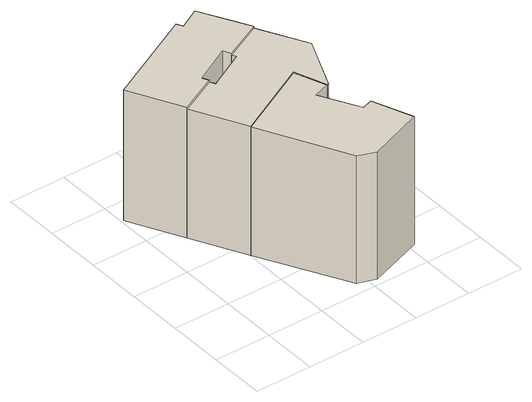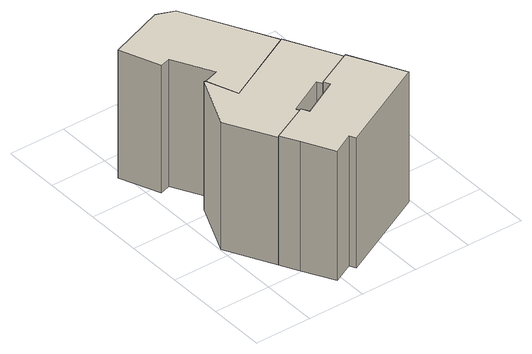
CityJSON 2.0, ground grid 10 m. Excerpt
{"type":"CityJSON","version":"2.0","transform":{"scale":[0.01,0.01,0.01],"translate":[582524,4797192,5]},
"CityObjects":{
"building1":{"type":"Building","attributes":{"name":"3390"},"children":["building1-1"],"geometry":[{"type":"MultiSurface","lod":"1","boundaries":[[[0,1,2,3]],[[1,4,5,2]],[[4,6,7,5]],[[6,8,9,7]],[[8,10,11,9]],[[10,12,13,11]],[[12,14,15,13]],[[14,16,17,15]],[[16,18,19,17]],[[18,20,21,19]],[[20,0,3,21]],[[20,18,16,14,12,10,8,6,4,1,0]]]}]},
"building1-1":{"type":"BuildingPart","attributes":{"name":"3390_P","measuredHeight":24.21},"parents":["building1"],"geometry":[{"type":"MultiSurface","lod":"2","boundaries":[[[0,1,2,3]],[[1,4,5,2]],[[4,6,7,5]],[[6,8,9,7]],[[8,10,11,9]],[[10,12,13,11]],[[12,14,15,13]],[[14,16,17,15]],[[16,18,19,17]],[[18,20,21,19]],[[20,0,3,21]],[[20,18,16,14,12,10,8,6,4,1,0]]],"semantics":{"surfaces":[{"type":"WallSurface"},{"type":"RoofSurface"}],"values":[0,0,0,0,0,0,0,0,0,0,0,1]}}]},
"building2":{"type":"Building","attributes":{"name":"3449"},"children":["building2-1"],"geometry":[{"type":"MultiSurface","lod":"1","boundaries":[[[22,23,24,25]],[[23,26,27,24]],[[26,28,29,27]],[[28,30,31,29]],[[30,32,33,31]],[[32,34,35,33]],[[34,36,37,35]],[[36,38,39,37]],[[38,22,25,39]],[[38,36,34,32,30,28,26,23,22]]]}]},
"building2-1":{"type":"BuildingPart","attributes":{"name":"3449_P","measuredHeight":23.75},"parents":["building2"],"geometry":[{"type":"MultiSurface","lod":"2","boundaries":[[[22,23,24,25]],[[23,26,27,24]],[[26,28,29,27]],[[28,30,31,29]],[[30,32,33,31]],[[32,34,35,33]],[[34,36,37,35]],[[36,38,39,37]],[[38,22,25,39]],[[38,36,34,32,30,28,26,23,22]]],"semantics":{"surfaces":[{"type":"WallSurface"},{"type":"RoofSurface"}],"values":[0,0,0,0,0,0,0,0,0,1]}}]},
"building3":{"type":"Building","attributes":{"name":"3394"},"children":["building3-1"],"geometry":[{"type":"MultiSurface","lod":"1","boundaries":[[[40,41,21,3]],[[41,42,43,21]],[[42,44,45,43]],[[44,46,15,45]],[[46,47,13,15]],[[47,48,49,13]],[[48,50,51,49]],[[50,52,53,51]],[[52,54,27,53]],[[54,55,24,27]],[[55,56,25,24]],[[56,40,3,25]],[[56,55,54,52,50,48,47,46,44,42,41,40]]]}]},
"building3-1":{"type":"BuildingPart","attributes":{"name":"3394_P","measuredHeight":23.89},"parents":["building3"],"geometry":[{"type":"MultiSurface","lod":"2","boundaries":[[[40,41,21,3]],[[41,42,43,21]],[[42,44,45,43]],[[44,46,15,45]],[[46,47,13,15]],[[47,48,49,13]],[[48,50,51,49]],[[50,52,53,51]],[[52,54,27,53]],[[54,55,24,27]],[[55,56,25,24]],[[56,40,3,25]],[[56,55,54,52,50,48,47,46,44,42,41,40]]],"semantics":{"surfaces":[{"type":"WallSurface"},{"type":"RoofSurface"}],"values":[0,0,0,0,0,0,0,0,0,0,0,0,1]}}]}
},
"vertices":[
[528,2676,2519],[42,3601,2519],[42,3601,94],[528,2676,87],[1677,4428,2519],[1677,4428,101],[1736,4317,2519],[1736,4317,102],[2104,4513,2519],[2104,4513,111],[2392,3979,2519],[2392,3979,111],[2560,3669,2519],[2560,3669,111],[1883,3338,2519],[1883,3338,105],[1814,3470,2519],[1814,3470,105],[1152,3122,2519],[1152,3122,94],[1210,3010,2519],[1210,3010,94],
[1014,1750,2477],[2352,2431,2477],[2352,2431,102],[1014,1750,87],[2560,1883,2477],[2560,1883,108],[2276,1790,2477],[2276,1790,107],[2649,1106,2477],[2649,1106,110],[2831,1168,2477],[2831,1168,105],[3103,458,2477],[3103,458,92],[2123,96,2477],[2123,96,110],[1817,215,2477],[1817,215,96],
[528,2676,2487],[1210,3010,2487],[1260,2916,2487],[1260,2916,94],[1922,3265,2487],[1922,3265,105],[1883,3338,2487],[2560,3669,2487],[3008,2838,2487],[3008,2838,113],[2583,1881,2487],[2583,1881,109],[2570,1886,2487],[2570,1886,109],[2560,1883,2487],[2352,2431,2487],[1014,1750,2487]
]}
